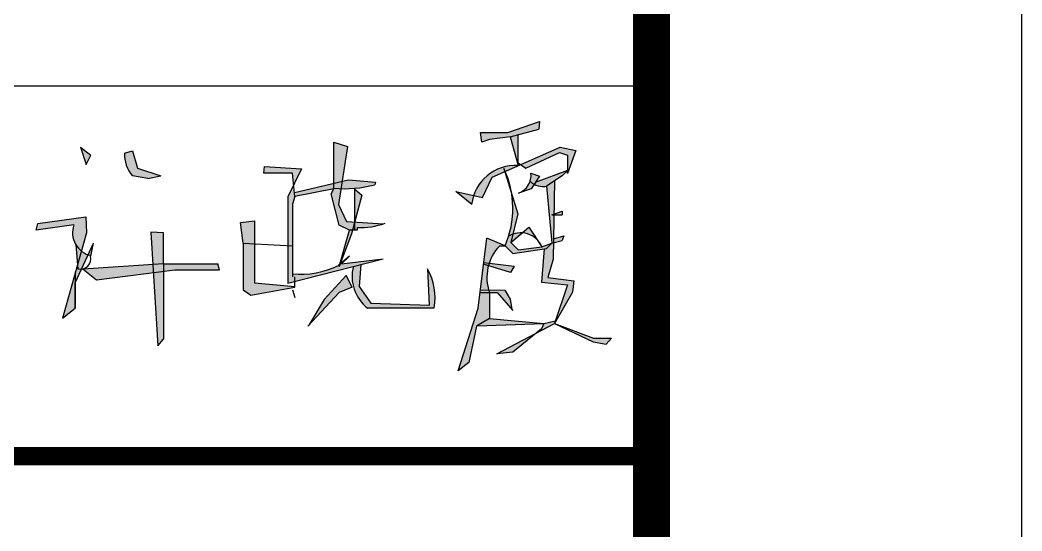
# Model space of a CAD drawing. Extents: x -409572 to -157272, y 600795 to 878326.
# Drawn here: x -161327 to -157272, y 626388 to 628457 of the extents above; entities that cross this region are included whole.
import ezdxf

# ---------------------------------------------------------------- set-up
doc = ezdxf.new("R2010")
doc.units = 0
doc.header["$LTSCALE"] = 1000
doc.header["$MEASUREMENT"] = 0
doc.layers.get('0').update_dxf_attribs({"linetype": 'CONTINUOUS'})
doc.layers.add('PP-PM-TK', color=7, linetype='CONTINUOUS')
doc.layers.add('PUB_TITLE', color=4, linetype='CONTINUOUS')

msp = doc.modelspace()

# ---------------------------------------------------------------- hatches: boundary and pattern name
h = msp.add_hatch(color=7)
h.paths.add_polyline_path([(-159227.6, 628015.5), (-159224.3, 628046.7), (-159353.4, 628002.3), (-159463.4, 628002.3), (-159458.6, 627963), (-159427.1, 627973.5), (-159343.1, 627984)])
h.paths.add_polyline_path([(-159310.7, 627992.8), (-159343.1, 627984), (-159311.5, 627868.2, 0.339084), (-159491.4, 627746.6), (-159455, 627738), (-159416.9, 627820.5), (-159364.9, 627843.7), (-159368.7, 627855.9, -0.007958), (-159363.6, 627844.2), (-159301.2, 627872.1), (-159311.6, 627879)])
h.paths.add_polyline_path([(-159491.4, 627746.6), (-159563.6, 627763.5), (-159499.3, 627710.8, -0.051384)])
h.paths.add_polyline_path([(-159078.3, 627928.3), (-159141.8, 627943.1), (-159301.2, 627872.1), (-159280.1, 627858), (-159143.6, 627921), (-159112.1, 627910.5), (-159112.1, 627847.5), (-159112.1, 627835.3)])
h.paths.add_polyline_path([(-159133.1, 627826.5), (-159112.1, 627847.5), (-159241.7, 627798.7), (-159246.1, 627792, 0.176333), (-159195.3, 627785)])
h.paths.add_polyline_path([(-159224.3, 627824.7), (-159259.8, 627836.9, -0.3617), (-159309.1, 627756.8), (-159258.2, 627774)])
h.paths.add_polyline_path([(-159164.6, 627805.5), (-159196.1, 627784.5), (-159175.1, 627553.5), (-159168.2, 627555.2), (-159166.5, 627669), (-159175.1, 627669), (-159166.5, 627671.8)])
h.paths.add_polyline_path([(-159133.2, 627682.8), (-159166.5, 627671.8), (-159166.5, 627669), (-159133.2, 627669)])
h.paths.add_polyline_path([(-159126.8, 627583.8), (-159168, 627571), (-159168.2, 627555.2), (-159133.1, 627564)])
h.paths.add_polyline_path([(-159268.4, 627618), (-159294.9, 627595.3, -0.183463), (-159233.8, 627567.4)])
h.paths.add_polyline_path([(-159311.9, 627672.7), (-159338.5, 627758.6, -0.111139), (-159347, 627583.6, -0.042082), (-159332.5, 627590.1)])
h = msp.add_hatch(color=7)
h.paths.add_polyline_path([(-160001.6, 627944.6), (-160057.1, 627963), (-160057.1, 627796.2), (-160023.7, 627803.9)])
h.paths.add_polyline_path([(-159888.6, 627801.3), (-159997.2, 627810), (-160023.7, 627803.9), (-160028.4, 627774.2, 0.072186), (-159890.6, 627790.3)])
h.paths.add_polyline_path([(-160023.7, 627803.9), (-160057.1, 627796.2), (-160057.1, 627775.8, 0.014855), (-160028.4, 627774.2)])
h.paths.add_polyline_path([(-160057.1, 627796.2), (-160216.4, 627759.4), (-160214.6, 627742.5), (-160057.1, 627774)])
h.paths.add_polyline_path([(-160028.4, 627774.2, -0.014855), (-160057.1, 627775.8), (-160057.1, 627774), (-160067.6, 627753), (-160036.1, 627627), (-159994.1, 627606), (-159982.3, 627606), (-159973.5, 627638.8), (-160005.9, 627640.7), (-160038.5, 627710.2)])
h.paths.add_polyline_path([(-159944.4, 627748.6), (-159973.1, 627774), (-159973.1, 627640.7)])
h.paths.add_polyline_path([(-159856, 627632), (-159973.1, 627638.8), (-159973.1, 627606), (-159962.6, 627606), (-159962.2, 627616.7, 0.08877)])
h.paths.add_polyline_path([(-159986.2, 627591.2), (-159982.3, 627606), (-159994.1, 627606), (-160033.8, 627466.8), (-160032.8, 627467.7)])
h.paths.add_polyline_path([(-160188, 627854.8), (-160337.6, 627864.4), (-160340.6, 627837), (-160225.1, 627837), (-160219.8, 627789.8)])
h = msp.add_hatch(color=7)
h.paths.add_polyline_path([(-161040.9, 627910.3), (-161082.9, 627941.8), (-161059.4, 627872.5)])
h.paths.add_polyline_path([(-160526.4, 627469.3), (-160746.9, 627469.3), (-160746.9, 627439.8), (-160701, 627445.7), (-160520.6, 627445.7)])
h.paths.add_polyline_path([(-160746.9, 627595.3), (-160797.4, 627598), (-160789.4, 627466.5), (-160746.9, 627469.3)])
h.paths.add_polyline_path([(-160787.5, 627434.7), (-160789.4, 627466.5), (-161072.4, 627448.3), (-161018.2, 627405.3)])
h.paths.add_polyline_path([(-160746.9, 627439.8), (-160787.5, 627434.7), (-160769.4, 627138), (-160746.9, 627164.8)])
h.paths.add_polyline_path([(-160746.9, 627469.3), (-160789.4, 627466.5), (-160787.5, 627434.7), (-160746.9, 627439.8)])
h.paths.add_polyline_path([(-161103.9, 627392.9), (-161103.9, 627433.1), (-161155.1, 627249.9), (-161103.9, 627290.8)])
for points in [[(-160851.6, 627857.4), (-160872, 627927.4), (-160903.9, 627918.1, 0.201495), (-160872.5, 627826.6), (-160809.9, 627815.8), (-160757.4, 627826.3)], [(-159907.3, 627310.9), (-159954.9, 627378.4), (-159947.8, 627467.5), (-159977.9, 627459.8, 0.301702), (-159920.6, 627291), (-159651.1, 627291.6, 0.17038), (-159677.4, 627449.4), (-159670.3, 627303)]]:
    msp.add_hatch(color=7).paths.add_polyline_path(points)
h = msp.add_hatch(color=7)
h.paths.add_polyline_path([(-160378.7, 627643.8), (-160435.1, 627637.5), (-160424.6, 627553.5), (-160378.7, 627551.1)])
h.paths.add_polyline_path([(-160378.7, 627551.1), (-160424.6, 627553.5), (-160424.6, 627364.5), (-160393.1, 627343.5), (-160214.6, 627375), (-160214.6, 627377.8), (-160378.7, 627393.2)])
h.paths.add_polyline_path([(-160225.1, 627711), (-160214.6, 627742.5), (-160219.8, 627789.8), (-160243.5, 627741.5), (-160243.5, 627544), (-160225.1, 627543)])
h = msp.add_hatch(color=7)
h.paths.add_polyline_path([(-161058.7, 627594.9), (-161061.2, 627660.9), (-161255.6, 627633.1), (-161261.4, 627605.8), (-161109.5, 627627.5, 0.316502), (-161079.1, 627521.8)])
h.paths.add_polyline_path([(-161079.1, 627521.8, -0.093478), (-161102.1, 627548.7), (-161094.9, 627465.4)])
h = msp.add_hatch(color=7)
h.paths.add_polyline_path([(-159332.5, 627590.1, 0.049956), (-159349.6, 627582.1, -0.027433), (-159364.1, 627543), (-159332.6, 627511.5), (-159196.1, 627532.5), (-159175.1, 627553.5), (-159214.7, 627539.4), (-159311.6, 627526.5), (-159341.1, 627555.7)])
h.paths.add_polyline_path([(-159294.9, 627595.3, 0.101611), (-159332.5, 627590.1), (-159341.1, 627555.7)])
h = msp.add_hatch(color=7)
h.paths.add_polyline_path([(-161051.8, 627506.4, -0.082397), (-161079.1, 627521.8), (-161094.9, 627465.4), (-161093.5, 627449.6, 0.090989), (-161078.4, 627448.5)])
h.paths.add_polyline_path([(-161078.4, 627448.5, -0.090989), (-161093.5, 627449.6), (-161094.9, 627465.4), (-161103.9, 627433.1), (-161103.9, 627392.9)])
h.paths.add_polyline_path([(-161030.4, 627553.3), (-161051.8, 627506.4, 0.031194), (-161040.4, 627503)])
h = msp.add_hatch(color=7)
h.paths.add_polyline_path([(-159427.1, 627354, -0.289345), (-159385.3, 627543.2), (-159364.1, 627543), (-159437.6, 627574.5), (-159473.5, 627290.9), (-159554.2, 627036.1), (-159511.1, 627070.5), (-159479.6, 627217.5), (-159427.1, 627249)])
h.paths.add_polyline_path([(-159427.1, 627249), (-159477.6, 627218.7), (-159206.6, 627228)])
h.paths.add_polyline_path([(-159239.6, 627188.5), (-159397.1, 627105.7), (-159332.6, 627112.5)])
h.paths.add_polyline_path([(-159164.6, 627228), (-159161.1, 627238.5), (-159206.6, 627228), (-159217.1, 627207), (-159239.6, 627188.5)])
h.paths.add_polyline_path([(-159085.8, 627400.5), (-159191.1, 627414.5), (-159169.2, 627488.8), (-159168.2, 627555.2), (-159175.1, 627553.5), (-159196.1, 627532.5), (-159205.8, 627531), (-159217.1, 627396), (-159112.1, 627385.5), (-159164.6, 627228), (-159091.8, 627355.3)])
h.paths.add_polyline_path([(-158933.6, 627168.9), (-159006.2, 627168.9), (-159164.6, 627228), (-159007.1, 627154.5), (-158954.6, 627144)])
h = msp.add_hatch(color=7)
h.paths.add_polyline_path([(-160225.1, 627543), (-160243.5, 627544), (-160243.5, 627392), (-159857.6, 627490.5), (-160025.6, 627469.5), (-159994.1, 627501), (-160032.8, 627467.7), (-160036.1, 627459), (-160033.8, 627466.8), (-160038.1, 627463.1, -0.135109), (-160225.1, 627428.8)])
h.paths.add_polyline_path([(-160007.9, 627422), (-160096.6, 627325.5), (-160158.2, 627221.7), (-160036.1, 627354), (-159983.6, 627375)])
h = msp.add_hatch(color=7)
h.paths.add_polyline_path([(-159327.7, 627460.7), (-159428.4, 627473.1, 0.015252), (-159431.6, 627462.5), (-159342.3, 627434.8)])
h.paths.add_polyline_path([(-159365, 627363.5), (-159430.5, 627364.5, 0.015189), (-159427.1, 627354), (-159395.6, 627354), (-159336.5, 627285.1), (-159343.9, 627326.3)])

# ---------------------------------------------------------------- linework, layer by layer
at = {"color": 7}
for p, q in [((-159311.6, 627879), (-159310.7, 627992.8)), ((-159112.1, 627847.5), (-159241.7, 627798.7)), ((-159112.1, 627835.3), (-159112.1, 627847.5)), ((-160067.6, 627753), (-160057.1, 627774)), ((-159962.2, 627616.7), (-159962.6, 627606)), ((-159341.1, 627555.7), (-159311.6, 627526.5)), ((-159214.7, 627539.4), (-159175.1, 627553.5)), ((-159385.3, 627543.2), (-159364.1, 627543)), ((-159311.6, 627526.5), (-159214.7, 627539.4)), ((-159994.1, 627501), (-160038.1, 627463.1))]:
    msp.add_line(p, q, dxfattribs=at)
for points in [[(-159458.6, 627963), (-159463.4, 628002.3), (-159353.4, 628002.3), (-159224.3, 628046.7), (-159227.6, 628015.5)], [(-160057.1, 627963), (-160001.6, 627944.6), (-160038.5, 627710.2), (-160005.9, 627640.7), (-159856, 627632)], [(-161082.9, 627941.8), (-161059.4, 627872.5), (-161040.9, 627910.3)], [(-160903.9, 627918.1), (-160872, 627927.4), (-160851.6, 627857.4), (-160757.4, 627826.3)], [(-159563.6, 627763.5), (-159455, 627738), (-159416.9, 627820.5), (-159141.8, 627943.1), (-159078.3, 627928.3), (-159112.1, 627835.3)], [(-160340.6, 627837), (-160337.6, 627864.4), (-160188, 627854.8), (-160243.5, 627741.5), (-160243.5, 627392), (-159857.6, 627490.5)], [(-159368.7, 627855.9), (-159311.9, 627672.7), (-159341.1, 627555.7), (-159268.4, 627618), (-159214.7, 627539.4)], [(-159259.8, 627836.9), (-159224.3, 627824.7), (-159258.2, 627774), (-159309.1, 627756.8)], [(-160216.4, 627759.4), (-159997.2, 627810), (-159888.6, 627801.3), (-159890.6, 627790.3)], [(-159164.6, 627805.5), (-159169.2, 627488.8), (-159191.1, 627414.5), (-159085.8, 627400.5), (-159091.8, 627355.3), (-159164.6, 627228), (-159006.2, 627168.9), (-158933.6, 627168.9), (-158954.6, 627144)], [(-159973.1, 627774), (-159944.4, 627748.6), (-159986.2, 627591.2), (-160036.1, 627459)], [(-159175.1, 627669), (-159133.2, 627682.8), (-159133.2, 627669)], [(-161261.4, 627605.8), (-161255.6, 627633.1), (-161061.2, 627660.9), (-161058.7, 627594.9), (-161155.1, 627249.9), (-161103.9, 627290.8), (-161103.9, 627392.9), (-161030.4, 627553.3)], [(-160435.1, 627637.5), (-160378.7, 627643.8), (-160378.7, 627393.2), (-160214.6, 627377.8)], [(-160746.9, 627595.3), (-160797.4, 627598), (-160769.4, 627138), (-160746.9, 627164.8)], [(-159511.1, 627070.5), (-159554.2, 627036.1), (-159473.5, 627290.9), (-159437.6, 627574.5)], [(-159168, 627571), (-159126.8, 627583.8), (-159133.1, 627564)], [(-161072.4, 627448.3), (-161018.2, 627405.3), (-160701, 627445.7), (-160520.6, 627445.7), (-160526.4, 627469.3)], [(-159450.1, 627475.8), (-159327.7, 627460.7), (-159342.3, 627434.8), (-159451, 627468.5)], [(-159947.8, 627467.5), (-159954.9, 627378.4), (-159907.3, 627310.9), (-159670.3, 627303), (-159677.4, 627449.4)], [(-159983.6, 627375), (-160007.9, 627422), (-160096.6, 627325.5), (-160158.2, 627221.7)], [(-159464.1, 627364.9), (-159365, 627363.5), (-159343.9, 627326.3), (-159336.5, 627285.1)], [(-159477.6, 627218.7), (-159206.6, 627228)], [(-159332.6, 627112.5), (-159397.1, 627105.7), (-159164.6, 627228)]]:
    msp.add_lwpolyline(points, dxfattribs=at)
for points in [[(-159343.1, 627984, 0), (-159227.6, 628015.5, 0)], [(-160057.1, 627774, 0), (-160057.1, 627963, 0)], [(-159343.1, 627984, 0), (-159427.1, 627973.5, 0), (-159458.6, 627963, 0)], [(-159343.1, 627984, 0), (-159311.6, 627868.5, 0)], [(-161082.9, 627941.8, 0), (-161040.9, 627910.3, 0)], [(-159311.6, 627879, 0), (-159280.1, 627858, 0), (-159143.6, 627921, 0), (-159112.1, 627910.5, 0), (-159112.1, 627847.5, 0), (-159133.1, 627826.5, 0), (-159196.1, 627784.5, 0), (-159175.1, 627553.5, 0), (-159133.1, 627564, 0)], [(-160214.6, 627742.5, 0), (-160225.1, 627837, 0), (-160340.6, 627837, 0)], [(-160809.9, 627815.8, 0), (-160872.5, 627826.6, 0)], [(-160809.9, 627815.8, 0), (-160757.4, 627826.3, 0)], [(-160057.1, 627774, 0), (-160214.6, 627742.5, 0), (-160225.1, 627711, 0), (-160225.1, 627417, 0)], [(-160036.1, 627459, 0), (-159994.1, 627606, 0), (-160036.1, 627627, 0), (-160067.6, 627753, 0)], [(-159973.1, 627774, 0), (-159973.1, 627606, 0)], [(-159499.3, 627710.8, 0), (-159563.6, 627763.5, 0)], [(-160424.6, 627553.5, 0), (-160435.1, 627637.5, 0)], [(-159175.1, 627669, 0), (-159133.1, 627669, 0)], [(-161109.5, 627627.5, 0), (-161261.4, 627605.8, 0)], [(-160746.9, 627469.3, 0), (-160746.9, 627595.3, 0)], [(-159962.6, 627606, 0), (-159994.1, 627606, 0)], [(-161040.9, 627500.8, 0), (-161030.4, 627553.3, 0)], [(-160424.6, 627553.5, 0), (-160225.1, 627543, 0)], [(-160424.6, 627553.5, 0), (-160424.6, 627364.5, 0), (-160393.1, 627343.5, 0), (-160214.6, 627375, 0), (-160214.6, 627417, 0)], [(-159364.1, 627543, 0), (-159437.6, 627574.5, 0)], [(-159364.1, 627543, 0), (-159332.6, 627511.5, 0), (-159196.1, 627532.5, 0), (-159175.1, 627553.5, 0)], [(-161102.1, 627548.7, 0), (-161093.4, 627448.3, 0)], [(-159205.8, 627531, 0), (-159217.1, 627396, 0), (-159112.1, 627385.5, 0), (-159164.6, 627228, 0), (-159007.1, 627154.5, 0), (-158954.6, 627144, 0)], [(-160746.9, 627469.3, 0), (-161072.4, 627448.3, 0)], [(-160746.9, 627469.3, 0), (-160526.4, 627469.3, 0)], [(-160746.9, 627469.3, 0), (-160746.9, 627164.8, 0)], [(-159994.1, 627501, 0), (-160025.6, 627469.5, 0)], [(-160025.6, 627469.5, 0), (-159857.6, 627490.5, 0)], [(-161103.9, 627437.8, 0), (-161103.9, 627290.8, 0)], [(-160225.1, 627364.5, 0), (-160214.6, 627333, 0)], [(-159983.6, 627375, 0), (-160036.1, 627354, 0), (-160162.1, 627217.5, 0)], [(-159465.5, 627354, 0), (-159395.6, 627354, 0)], [(-159427.1, 627354, 0), (-159427.1, 627249, 0), (-159206.6, 627228, 0), (-159217.1, 627207, 0), (-159332.6, 627112.5, 0)], [(-159395.6, 627354, 0), (-159332.6, 627280.5, 0)], [(-159920.6, 627291, 0), (-159651.1, 627291.6, 0)], [(-159427.1, 627249, 0), (-159479.6, 627217.5, 0), (-159511.1, 627070.5, 0)], [(-159206.6, 627228, 0), (-159161.1, 627238.5, 0)]]:
    msp.add_polyline3d(points, dxfattribs=at)
for centre, radius, start, end in [((-160779.3, 627909.7), 124.9, 176.1421, 221.7113), ((-159322.1, 627690), 178.5, 86.633, 173.29), ((-159712.8, 627694.3), 380.1, 336.5406, 25.151), ((-159332.6, 627826.5), 73.5, 288.435, 8.131), ((-159211, 627858.3), 75, 227.5837, 282.11), ((-160015.1, 628257), 483, 265.03, 284.931), ((-159952.1, 627921), 304.5, 268.091, 289.654), ((-161019.2, 627596.2), 95.6, 160.9158, 257.184), ((-159301.1, 627501), 94.5, 23.963, 122.005), ((-159256.4, 627415.5), 181.4, 135.2732, 199.8234), ((-161082.9, 627490.3), 42, 255.964, 14.036), ((-160193.9, 627785.6), 358.2, 265.0164, 295.7948), ((-159822.1, 627418.6), 161.2, 165.1869, 232.3416), ((-159889.1, 627333), 241.5, 350.134, 28.811)]:
    msp.add_arc(centre, radius, start, end, dxfattribs=at)
at = {"layer": 'PP-PM-TK', "color": 4, "const_width": 30}
msp.add_lwpolyline([(-167022, 626691.1), (-158772, 626691.1)], dxfattribs=at)
at = {"layer": 'PUB_TITLE', "color": 4}
for p, q in [((-167022, 628191.1), (-158772, 628191.1)), ((-167022, 626691.1), (-158772, 626691.1))]:
    msp.add_line(p, q, dxfattribs=at)
at = {"layer": 'PUB_TITLE'}
msp.add_lwpolyline([(-409572, 600795), (-157272, 600795), (-157272, 689895), (-409572, 689895)], close=True, dxfattribs=at)
at = {"layer": 'PUB_TITLE', "const_width": 150}
msp.add_lwpolyline([(-405822, 602295), (-158772, 602295), (-158772, 688395), (-405822, 688395)], close=True, dxfattribs=at)
at = {"layer": 'PUB_TITLE', "color": 4, "const_width": 75}
msp.add_lwpolyline([(-167022, 626691.1), (-158772, 626691.1)], dxfattribs=at)

doc.saveas('drawing.dxf')
